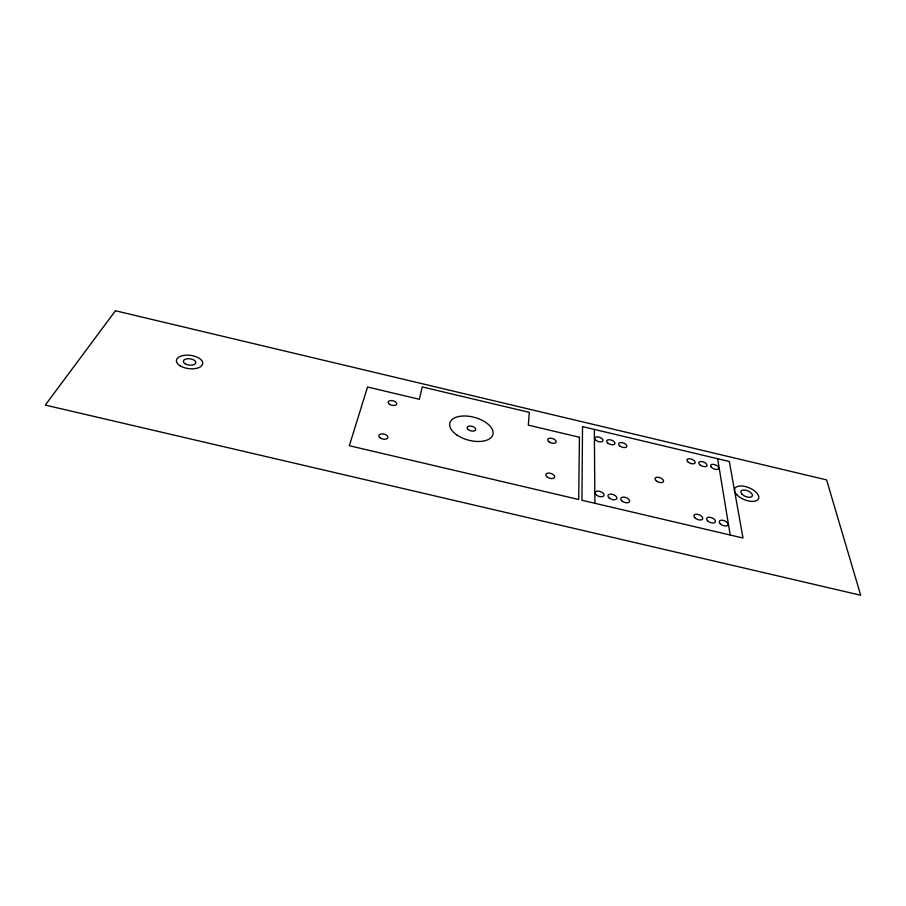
<?xml version="1.0" encoding="UTF-8"?>
<svg xmlns="http://www.w3.org/2000/svg" width="906" height="906" viewBox="0 0 906 906"><rect width="100%" height="100%" fill="white"/><g stroke="black" fill="none" stroke-linecap="round" stroke-linejoin="round"><path stroke-width="1.36" d="M717.643 458.73L730.213 535.027M594.336 429.421L594.902 503.294M582.524 426.613L581.935 500.259L743.011 538.028L729.319 461.505L582.524 426.613M579.432 437.258L578.696 499.5L349.331 445.718L367.542 387.009L419.353 399.286L422.241 386.919L529.342 412.377L528.323 425.129L579.432 437.258M115.447 310.758L45.3 405.084L860.7 595.242L826.589 479.897L115.447 310.758M456.986 435.061A22.288 11.778 15 0 0 492.683 435.197A22.288 11.778 15 0 0 464.472 415.99A22.288 11.778 15 0 0 456.986 435.061M380.588 438.176A4.643 2.537 12.5 0 0 387.938 437.621A4.643 2.537 12.5 0 0 381.709 433.906A4.643 2.537 12.5 0 0 380.588 438.176M546.635 476.533A4.621 2.503 17.8 0 0 554.325 477.768A4.621 2.503 17.8 0 0 549.795 473.136A4.621 2.503 17.8 0 0 546.635 476.533M389.773 404.461A4.439 2.322 12.7 0 0 396.771 404.031A4.439 2.322 12.7 0 0 390.792 400.565A4.439 2.322 12.7 0 0 389.773 404.461M548.843 441.72A4.417 2.288 17.3 0 0 556.024 442.343A4.417 2.288 17.3 0 0 550.916 438.244A4.417 2.288 17.3 0 0 548.843 441.72M737.19 495.129A12.911 6.41 22.6 0 0 758.016 499.557A12.911 6.41 22.6 0 0 744.777 486.42A12.911 6.41 22.6 0 0 737.19 495.129M180.226 365.877A13.25 6.704 7.1 0 0 202.276 364.937A13.25 6.704 7.1 0 0 186.217 355.163A13.25 6.704 7.1 0 0 180.226 365.877M185.141 363.782A6.297 3.182 7.1 0 0 195.628 363.363A6.297 3.182 7.1 0 0 188.04 358.708A6.297 3.182 7.1 0 0 185.141 363.782M742.025 494.2A6.127 3.046 22.6 0 0 751.969 496.522A6.127 3.046 22.6 0 0 745.978 490.248A6.127 3.046 22.6 0 0 742.025 494.2M656.42 480.973A4.519 2.333 20.5 0 0 663.509 481.539A4.519 2.333 20.5 0 0 657.96 477.247A4.519 2.333 20.5 0 0 656.42 480.973M609.308 498.085A4.666 2.514 19.7 0 0 616.748 498.64A4.666 2.514 19.7 0 0 611.165 494.121A4.666 2.514 19.7 0 0 609.308 498.085M596.318 494.925A4.666 2.525 19.4 0 0 603.894 495.763A4.666 2.525 19.4 0 0 598.662 491.143A4.666 2.525 19.4 0 0 596.318 494.925M622.116 501.097A4.666 2.514 20.1 0 0 629.523 501.641A4.666 2.514 20.1 0 0 623.894 497.111A4.666 2.514 20.1 0 0 622.116 501.097M707.677 520.882A4.711 2.469 22.5 0 0 715.242 522.162A4.711 2.469 22.5 0 0 710.145 517.315A4.711 2.469 22.5 0 0 707.677 520.882M720.066 523.555A4.711 2.458 22.8 0 0 727.745 525.344A4.711 2.458 22.8 0 0 723.237 520.372A4.711 2.458 22.8 0 0 720.066 523.555M694.676 517.598A4.7 2.469 22.1 0 0 702.365 519.387A4.7 2.469 22.1 0 0 697.971 514.438A4.7 2.469 22.1 0 0 694.676 517.598M607.767 443.057A4.349 2.197 18.8 0 0 614.812 443.895A4.349 2.197 18.8 0 0 609.863 439.772A4.349 2.197 18.8 0 0 607.767 443.057M699.681 464.619A4.383 2.163 21.1 0 0 706.782 465.99A4.383 2.163 21.1 0 0 702.229 461.652A4.383 2.163 21.1 0 0 699.681 464.619M619.874 446.012A4.349 2.197 19.1 0 0 626.793 446.624A4.349 2.197 19.1 0 0 621.55 442.581A4.349 2.197 19.1 0 0 619.874 446.012M595.672 440.101A4.349 2.208 18.5 0 0 602.796 441.154A4.349 2.208 18.5 0 0 598.164 436.975A4.349 2.208 18.5 0 0 595.672 440.101M687.62 461.607A4.371 2.163 20.9 0 0 694.811 463.306A4.371 2.163 20.9 0 0 690.734 458.923A4.371 2.163 20.9 0 0 687.62 461.607M711.335 467.236A4.383 2.152 21.4 0 0 718.503 468.923A4.383 2.152 21.4 0 0 714.336 464.529A4.383 2.152 21.4 0 0 711.335 467.236M468.119 429.512A4.462 2.356 15 0 0 475.525 430.169A4.462 2.356 15 0 0 470.644 426.058A4.462 2.356 15 0 0 468.119 429.512"/></g></svg>
